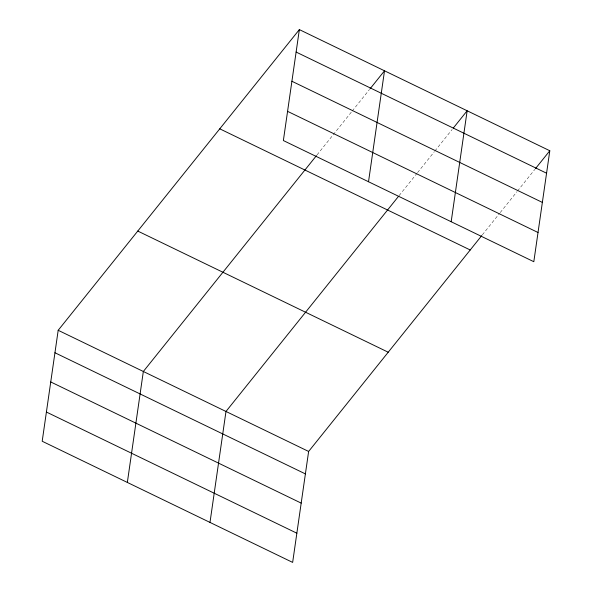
<?xml version="1.0" encoding="UTF-8"?>
<svg xmlns="http://www.w3.org/2000/svg" width="592" height="592" viewBox="0 0 592 592"><rect width="100%" height="100%" fill="white"/><g stroke="black" fill="none" stroke-linecap="round" stroke-linejoin="round"><path stroke-width="0.44" stroke-dasharray="2.96 2.22" d="M317.031 154.919L351.633 111.777M352.21 111.059L369.512 89.488M399.104 195.619L416.983 173.33M417.56 172.612L434.284 151.759M434.861 151.041L452.162 129.47M482.332 234.883L499.633 213.312M500.21 212.595L516.934 191.741M517.512 191.024L534.813 169.453"/><path stroke-width="0.89" d="M299.352 29.6L283.368 140.548L533.814 261.708L549.805 150.753L299.352 29.6L58.186 330.292L42.195 441.247L292.648 562.4L308.632 451.452L481.755 235.601M127.347 482.436L143.338 371.487L316.454 155.644M209.997 522.418L225.981 411.47L398.527 196.344M368.52 181.744L384.511 70.796L370.089 88.77M451.171 221.726L467.155 110.771L453.317 128.027M535.383 168.727L549.805 150.753M296.118 52.059L546.571 173.212M291.908 81.259L542.361 202.412M287.579 111.348L538.024 232.501M219.765 128.827L470.218 249.987M137.773 231.065L388.219 352.218M58.186 330.292L308.632 451.452M54.945 352.751L305.398 473.903M50.742 381.951L301.187 503.111M46.405 412.039L296.851 533.2"/></g></svg>
